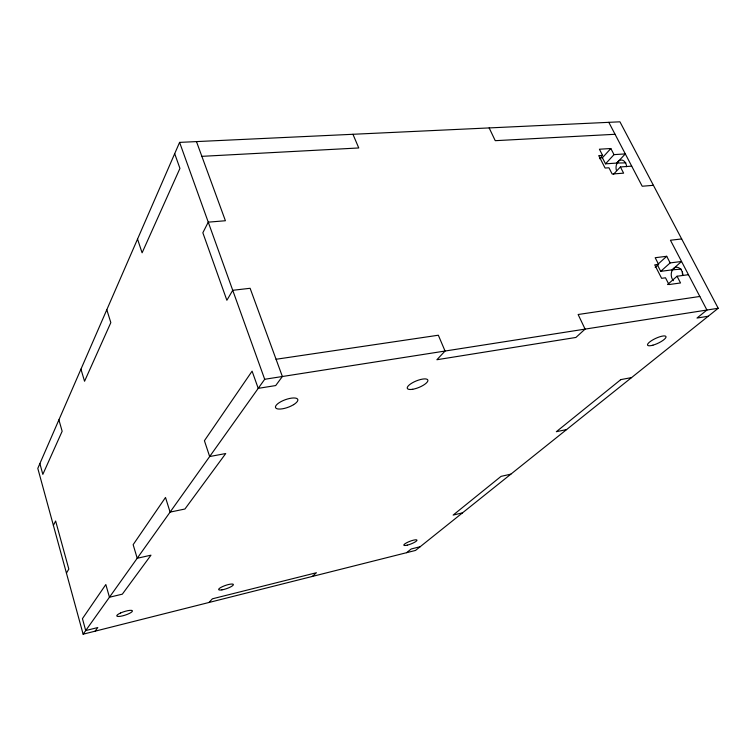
<?xml version="1.0" encoding="UTF-8"?>
<svg xmlns="http://www.w3.org/2000/svg" width="756" height="756" viewBox="0 0 756 756"><rect width="100%" height="100%" fill="white"/><g stroke="black" fill="none" stroke-linecap="round" stroke-linejoin="round"><path stroke-width="1.13" d="M179.597 142.383L37.8 468.37L83.132 634.189L415.535 550.434L718.2 308.268L619.939 121.811L179.597 142.383L264.695 379.276L83.132 634.189M53.392 525.401L55.632 520.988L68.824 569.07L66.443 573.124M95.114 631.175L97.779 627.546L85.712 630.57L82.442 618.654L105.831 584.539L109.45 597.24L122.321 594.169L150.992 555.169L137.205 558.278L133.15 544.67L165.507 497.467L170.091 512.105L184.936 509.015L225.732 453.534L209.667 456.539L204.413 440.71L252.098 371.149L258.221 388.357L275.704 385.56L282.366 376.507L250.113 288.291L232.735 290.304L226.876 300.274L202.844 232.763L208.259 222.16L225.411 220.743L196.475 141.599M599.508 158.741L602.57 155.367L599.404 149.215L610.839 148.516L614.014 154.63L625.316 153.903L616.754 163.069L605.518 163.844L602.4 157.768L600.122 157.919M602.4 157.768L610.839 148.516M605.518 163.844L614.014 154.63M208.949 602.485L212.408 598.809L316.414 572.727L312.313 576.441M613.362 174.428L620.402 166.953L631.714 166.15M670.147 262.918L666.716 256.293L657.342 264.78L660.716 271.347L672.046 269.864L681.534 261.472L670.147 262.918L660.716 271.347M655.197 267.463L658.599 264.383L655.178 257.72L666.716 256.293M667.51 284.577L677.055 276.242L688.451 274.702M406.596 552.693L411.207 548.969L420.194 546.711M620.818 379.606L556.34 431.704L566.603 429.569M462.53 512.842L453.137 515.082L501.058 476.365L510.876 474.154M620.459 379.673L631.553 377.594M708.221 316.254L697.004 318.049L706.926 310.036L670.44 240.238L681.676 238.953M264.695 379.276L718.2 308.268M276.063 359.27L438.338 335.22L445.057 351.039L436.892 359.733L575.892 337.459L585.097 329.106L578.132 314.505L699.829 296.465M681.222 269.108L672.046 269.864M658.599 264.383L654.724 264.874L661.623 278.331L665.497 277.802L668.975 284.568L680.532 282.961L677.055 276.242M653.401 185.314L642.213 186.241L608.807 122.33M625.845 162.852L616.754 163.069M602.57 155.367L598.724 155.613L605.093 168.049L608.949 167.775L612.152 174.012L623.615 173.162L620.402 166.953M201.861 156.341L358.76 147.968L352.948 134.284M615.063 134.284L495.246 140.682L489.16 127.925M174.693 153.666L179.937 168.399L142.1 252.825L137.535 239.076M106.804 309.733L110.83 322.623L84.549 381.279L80.949 369.174M58.902 419.863L62.153 431.26L42.837 474.371L39.879 463.598M626.63 166.745A7.588 5.311 -89.7 0 0 623.464 160.65A7.588 5.311 -89.7 0 0 618.172 161.557L616.471 164.638A7.588 5.311 -89.7 0 0 616.405 170.412M682.64 275.326A7.74 5.84 84.1 0 1 682.47 271.839M673.341 280.712A7.796 5.812 84 0 1 671.725 271.432L673.615 268.475A7.796 5.812 84 0 1 679.436 268.144A7.796 5.812 84 0 1 682.866 274.74M293.63 404.64L291.145 406A11.85 4.035 -20 0 1 276.422 408.514L275.581 407.72A11.85 4.035 -20 0 1 282.999 400.642A11.85 4.035 -20 0 1 296.484 398.346A11.85 4.035 -20 0 1 293.63 404.64M120.516 613.022L118.9 613.825A8.24 1.824 -18 0 0 122.708 615.828A8.24 1.824 -18 0 0 132.158 610.555L131.346 610.347A8.24 1.824 -18 0 0 120.516 613.022M412.71 389.274A11.075 3.515 -22.2 0 0 427.905 380.344A11.075 3.515 -22.2 0 0 412.086 382.98A11.075 3.515 -22.2 0 0 412.71 389.274M221.914 589.878A7.796 1.701 -19.1 0 0 233.396 584.728A7.796 1.701 -19.1 0 0 222.755 586.495A7.796 1.701 -19.1 0 0 221.914 589.878M407.333 545.133A7.059 1.436 -21.1 0 0 416.981 540.171A7.059 1.436 -21.1 0 0 406.832 542.666A7.059 1.436 -21.1 0 0 407.333 545.133M652.919 345.18A10.149 2.693 -25 0 0 665.998 336.628A10.149 2.693 -25 0 0 651.388 340.748A10.149 2.693 -25 0 0 652.919 345.18"/></g></svg>
